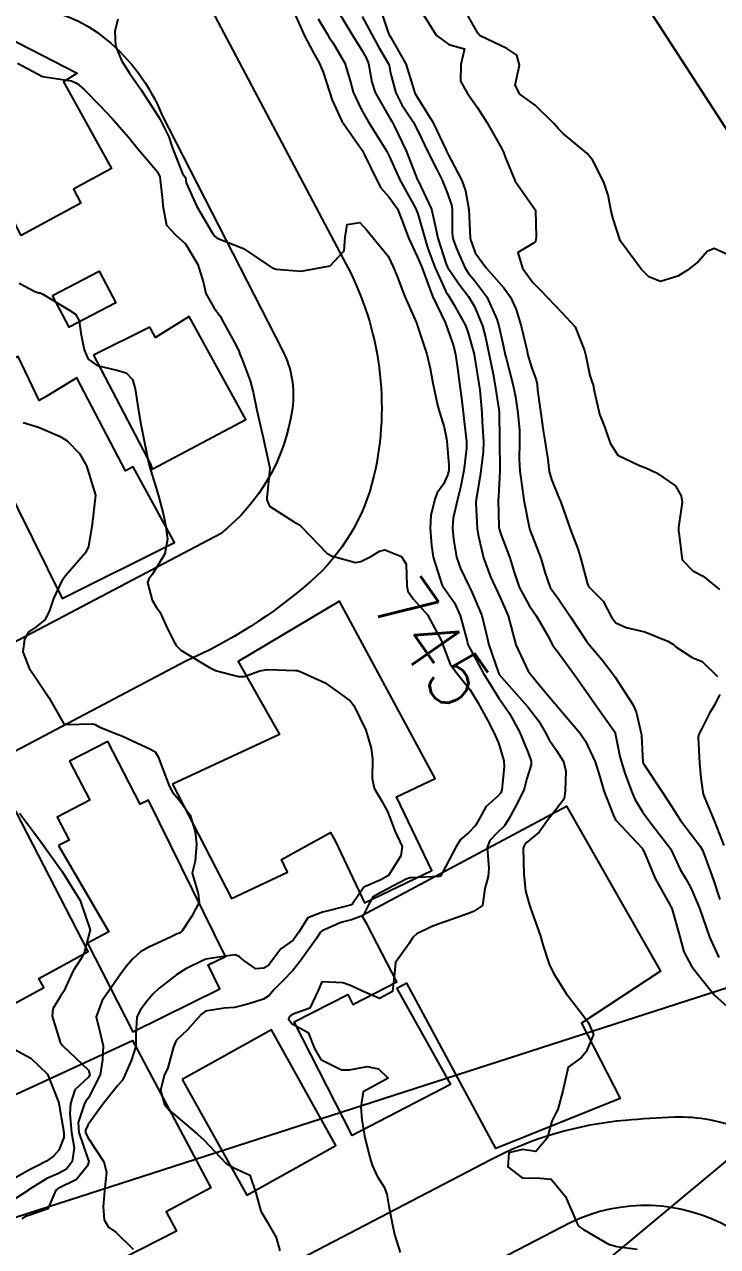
# Model space of a CAD drawing. Header units: metres. Extents: x 298520 to 308411, y 7433745 to 7450750.
# Drawn here: x 302715.3 to 302763.1, y 7441146.6 to 7441231 of the extents above; entities that cross this region are included whole.
import ezdxf
from ezdxf.enums import TextEntityAlignment as Align

# ---------------------------------------------------------------- set-up
doc = ezdxf.new("R2010")
doc.units = ezdxf.units.M
doc.header["$LTSCALE"] = 10
doc.linetypes.add('CONTINUO', pattern=[0])
for name, color, linetype in [('Cotas', 45, 'Continuous'), ('Curvas de Nivel 1m', 11, 'Continuous'), ('Curvas de Nivel 5m', 15, 'Continuous'), ('Edificações', 30, 'Continuous'), ('Eixo_Estaqueamento', 45, 'CONTINUO'), ('Linha Férrea', 251, 'TRACKS'), ('TEXTO', 45, 'Continuous'), ('Vias Primárias', 230, 'Continuous')]:
    doc.layers.add(name, color=color, linetype=linetype)
doc.styles.add('Style-STANDARD', font='STANDARD.shx')
doc.linetypes.add('TRACKS', pattern='A,0.15,[130,ltypeshp.shx,S=0.25,R=0,X=0,Y=0],0.15', length=0.3)

msp = doc.modelspace()

# ---------------------------------------------------------------- linework, layer by layer
at = {"layer": 'Curvas de Nivel 1m', "flags": 128}
for points, elevation in [([(302733.656, 7441232.34), (302734.539, 7441230.375), (302734.561, 7441230.33), (302734.582, 7441230.28), (302735.251, 7441229.001), (302735.64, 7441228.314), (302735.907, 7441227.66), (302736.34, 7441226.303), (302736.534, 7441225.738), (302737.205, 7441224.293), (302738.495, 7441222.446), (302738.565, 7441222.351), (302738.607, 7441222.278), (302738.745, 7441222.02), (302739.582, 7441220.263), (302739.895, 7441219.696), (302740.451, 7441219.076), (302741.029, 7441218.244), (302741.439, 7441217.234), (302741.809, 7441216.236), (302742.404, 7441214.946), (302742.715, 7441214.227), (302742.908, 7441213.705), (302743.462, 7441212.219), (302744.345, 7441210.351), (302744.408, 7441210.209), (302744.91, 7441208.783), (302745.047, 7441208.199), (302745.201, 7441207.086), (302745.327, 7441206.195), (302745.481, 7441204.996), (302745.569, 7441204.191), (302745.646, 7441203.569), (302745.797, 7441202.187), (302745.795, 7441201.733), (302745.611, 7441200.189), (302745.395, 7441199.012), (302745.186, 7441198.195), (302744.88, 7441196.889), (302744.844, 7441196.2), (302744.909, 7441195.461), (302745.108, 7441194.196), (302745.38, 7441193.427), (302745.983, 7441192.182), (302746.035, 7441192.085), (302746.13, 7441191.902), (302746.868, 7441190.172), (302747.12, 7441189.147), (302747.353, 7441188.167), (302748.007, 7441186.217), (302748.033, 7441186.16), (302748.062, 7441186.118), (302749.802, 7441184.142), (302750.03, 7441183.87), (302750.789, 7441182.897), (302751.231, 7441182.122), (302751.496, 7441181.606), (302752.001, 7441180.876), (302752.496, 7441180.105), (302752.648, 7441179.438), (302752.604, 7441178.104), (302752.538, 7441177.523), (302751.949, 7441176.755), (302751.444, 7441176.117), (302750.823, 7441175.233), (302749.918, 7441174.488), (302749.77, 7441174.287), (302749.718, 7441174.142), (302749.762, 7441172.274), (302749.775, 7441172.141), (302749.883, 7441171.193), (302750.093, 7441170.355), (302750.174, 7441170.135), (302750.339, 7441169.66), (302750.879, 7441168.124), (302751.099, 7441167.385), (302751.51, 7441166.115), (302751.814, 7441165.494), (302752.678, 7441164.101), (302753.779, 7441162.665), (302754.224, 7441162.085), (302754.569, 7441161.277), (302754.058, 7441160.087), (302753.928, 7441159.911), (302753.747, 7441159.682), (302752.82, 7441159.016), (302752.615, 7441158.101), (302752.441, 7441157.377), (302752.097, 7441156.106), (302751.968, 7441155.839), (302751.695, 7441155.281), (302751.361, 7441154.115), (302750.592, 7441153.203), (302749.671, 7441153.331), (302748.717, 7441153.1), (302748.664, 7441152.15), (302749.645, 7441151.375), (302750.876, 7441151.352), (302751.645, 7441151.286), (302752.644, 7441150.1), (302753.418, 7441148.28), (302753.51, 7441148.091), (302753.602, 7441147.994), (302753.876, 7441147.811), (302755.59, 7441146.795), (302756.172, 7441146.644), (302757.587, 7441146.461)], 743), ([(302736.773, 7441232.136), (302737.892, 7441230.287), (302738.572, 7441229.18), (302738.899, 7441228.608), (302739.03, 7441228.273), (302739.259, 7441226.978), (302739.488, 7441226.266), (302740.516, 7441224.488), (302740.662, 7441224.249), (302740.838, 7441223.918), (302741.634, 7441222.239), (302742.399, 7441220.295), (302742.429, 7441220.23), (302742.462, 7441220.165), (302743.386, 7441218.221), (302743.666, 7441216.982), (302743.832, 7441216.216), (302744.396, 7441214.422), (302744.493, 7441214.209), (302745.262, 7441213.077), (302745.942, 7441212.186), (302746.363, 7441211.497), (302746.902, 7441210.174), (302747.116, 7441209.391), (302747.372, 7441208.17), (302747.637, 7441206.839), (302747.754, 7441206.165), (302748.041, 7441204.398), (302748.062, 7441204.162), (302748.077, 7441202.339), (302748.082, 7441202.162), (302748.096, 7441200.299), (302748.097, 7441200.161), (302747.999, 7441198.369), (302747.994, 7441198.162), (302748.038, 7441196.307), (302748.06, 7441196.161), (302748.177, 7441195.796), (302748.8, 7441194.154), (302749.062, 7441193.232), (302749.446, 7441192.147), (302750.12, 7441190.871), (302750.423, 7441190.442), (302750.642, 7441190.132), (302751.382, 7441188.832), (302751.762, 7441188.115), (302751.893, 7441187.925), (302752.079, 7441187.689), (302753.262, 7441186.098), (302754.046, 7441184.983), (302754.659, 7441184.084), (302756.014, 7441182.179), (302756.053, 7441182.109), (302756.07, 7441182.069), (302756.391, 7441180.458), (302756.487, 7441180.063), (302756.738, 7441179.302), (302757.178, 7441178.052), (302757.417, 7441177.508), (302757.949, 7441176.642), (302758.382, 7441176.036), (302759.913, 7441174.046), (302759.931, 7441174.02), (302760.557, 7441172.668), (302760.93, 7441172.004), (302761.272, 7441171.385), (302761.873, 7441169.99), (302762.565, 7441167.983), (302763.221, 7441166.584)], 741), ([(302739.764, 7441232.263), (302740.362, 7441230.477), (302740.463, 7441230.252), (302740.505, 7441230.174), (302740.581, 7441230.055), (302741.611, 7441228.24), (302742.105, 7441226.677), (302742.241, 7441226.233), (302742.535, 7441225.731), (302743.488, 7441224.22), (302744.373, 7441222.332), (302744.429, 7441222.211), (302744.491, 7441222.089), (302745.485, 7441220.195), (302745.741, 7441219.476), (302745.961, 7441218.187), (302745.978, 7441217.727), (302746.061, 7441216.185), (302746.408, 7441215.202), (302747.152, 7441214.172), (302748.379, 7441212.784), (302748.835, 7441212.155), (302749.225, 7441211.286), (302749.574, 7441210.148), (302749.957, 7441208.514), (302750.042, 7441208.143), (302750.314, 7441207.248), (302750.614, 7441206.444), (302750.674, 7441206.134), (302750.709, 7441205.721), (302750.923, 7441204.13), (302751.091, 7441202.957), (302751.233, 7441202.125), (302751.417, 7441200.94), (302751.516, 7441200.121), (302751.67, 7441199.57), (302752.204, 7441198.262), (302752.267, 7441198.109), (302752.303, 7441198.008), (302752.979, 7441196.102), (302753.473, 7441194.787), (302753.698, 7441194.095), (302754.136, 7441192.432), (302754.223, 7441192.178), (302754.309, 7441192.087), (302755.222, 7441191.171), (302755.809, 7441190.065), (302756.107, 7441189.683), (302756.808, 7441189.348), (302758.098, 7441189.059), (302759.698, 7441188.415), (302760.085, 7441188.174), (302760.247, 7441188.018), (302761.37, 7441187.295), (302762.073, 7441187.005), (302763.129, 7441185.979)], 739), ([(302742.609, 7441231.985), (302743.714, 7441230.219), (302744.577, 7441229.579), (302745.665, 7441229.285), (302745.409, 7441228.197), (302745.395, 7441227.041), (302745.872, 7441226.19), (302746.529, 7441225.261), (302747.225, 7441224.173), (302748.221, 7441222.438), (302748.36, 7441222.161), (302748.487, 7441221.768), (302749.162, 7441220.153), (302750.445, 7441218.317), (302750.528, 7441218.223), (302750.553, 7441218.138), (302750.598, 7441216.311), (302750.596, 7441216.137), (302750.566, 7441215.992), (302750.419, 7441215.868), (302749.332, 7441215.228), (302749.657, 7441214.147), (302750.383, 7441213.162), (302750.895, 7441212.649), (302751.386, 7441212.125), (302752.358, 7441211.118), (302753.304, 7441210.1), (302753.945, 7441208.475), (302754.025, 7441208.093), (302754.309, 7441206.743), (302754.465, 7441206.248), (302754.534, 7441206.087), (302754.589, 7441205.795), (302754.97, 7441204.08), (302755.336, 7441203.146), (302755.706, 7441202.068), (302756.241, 7441201.235), (302757.735, 7441200.541), (302758.227, 7441200.342), (302758.913, 7441200.033), (302760.214, 7441199.132), (302760.623, 7441198.43), (302760.694, 7441198.013), (302760.43, 7441196.261), (302760.43, 7441196.016), (302760.471, 7441195.724), (302760.687, 7441194.012), (302761.417, 7441193.272), (302762.142, 7441192.897), (302763.257, 7441191.979)], 738), ([(302764.406, 7441214.813), (302762.893, 7441215.508), (302762.413, 7441215.303), (302761.802, 7441214.599), (302761.041, 7441214.01), (302760.389, 7441213.605), (302759.199, 7441213.217), (302758.388, 7441213.544), (302757.881, 7441214.045), (302756.422, 7441216.005), (302756.394, 7441216.06), (302755.924, 7441217.554), (302755.789, 7441218.07), (302755.575, 7441219.194), (302755.279, 7441220.078), (302754.486, 7441221.626), (302754.1, 7441222.094), (302752.506, 7441223.419), (302752.154, 7441223.76), (302751.844, 7441224.117), (302750.532, 7441225.4), (302749.472, 7441226.146), (302749.166, 7441226.768), (302749.458, 7441228.147), (302749.267, 7441228.846), (302748.574, 7441229.305), (302746.751, 7441230.178), (302746.586, 7441230.36), (302745.556, 7441232.196)], 738), ([(302721.741, 7441231.333), (302721.541, 7441230.48), (302721.575, 7441229.478), (302721.988, 7441228.476), (302722.554, 7441227.592), (302723.357, 7441226.462), (302724.516, 7441224.64), (302724.629, 7441224.448), (302725.263, 7441223.201), (302725.519, 7441222.435), (302726.203, 7441220.688), (302726.394, 7441220.421), (302726.416, 7441220.374), (302726.459, 7441220.034), (302727.198, 7441218.412), (302728.273, 7441216.553), (302728.384, 7441216.4), (302728.422, 7441216.358), (302728.593, 7441216.225), (302730.41, 7441215.51), (302732.118, 7441214.353), (302732.391, 7441214.167), (302732.659, 7441214.078), (302734.389, 7441213.937), (302736.393, 7441214.3), (302737.353, 7441215.346), (302737.433, 7441216.29), (302737.555, 7441217.166), (302738.433, 7441217.296), (302738.915, 7441216.76), (302739.333, 7441216.266), (302740.404, 7441214.977), (302740.751, 7441214.246), (302740.984, 7441213.647), (302741.512, 7441212.239), (302742.345, 7441210.365), (302742.397, 7441210.229), (302742.423, 7441210.148), (302743.073, 7441208.223), (302743.299, 7441207.234), (302743.471, 7441206.218), (302743.798, 7441204.697), (302743.94, 7441204.213), (302744.263, 7441203.17), (302744.422, 7441202.375), (302744.443, 7441202.207), (302744.592, 7441200.56), (302744.576, 7441200.205), (302744.513, 7441199.921), (302744.218, 7441199.236), (302743.787, 7441198.637), (302743.607, 7441198.216), (302743.331, 7441197.079), (302743.301, 7441196.219), (302743.381, 7441195.002), (302743.51, 7441194.216), (302744.133, 7441192.247), (302744.146, 7441192.223), (302744.976, 7441191.052), (302745.375, 7441190.191), (302745.852, 7441188.418), (302745.898, 7441188.183), (302745.952, 7441188.052), (302746.079, 7441187.828), (302746.97, 7441186.171), (302748.038, 7441184.483), (302748.266, 7441184.158), (302748.768, 7441183.41), (302749.462, 7441182.146), (302750, 7441180.818), (302750.193, 7441180.335), (302750.263, 7441180.136), (302750.256, 7441179.869), (302749.975, 7441178.942), (302749.814, 7441178.293), (302749.763, 7441178.142), (302749.151, 7441176.948), (302748.723, 7441176.152), (302748.422, 7441175.669), (302747.928, 7441175.187), (302747.418, 7441174.668), (302747.224, 7441174.167), (302747.336, 7441172.728), (302747.289, 7441172.166), (302747.057, 7441171.345), (302746.905, 7441170.175), (302746.29, 7441169.761), (302745.864, 7441169.601), (302744.834, 7441169.225), (302743.853, 7441168.883), (302743.354, 7441168.712), (302742.374, 7441168.225), (302742.105, 7441167.963), (302741.836, 7441167.543), (302740.912, 7441166.244), (302740.808, 7441165.245), (302740.692, 7441164.247), (302739.788, 7441163.76), (302738.628, 7441164.272), (302737.799, 7441164.656), (302737.258, 7441164.829), (302735.809, 7441164.909), (302735.564, 7441164.304), (302734.998, 7441163.098), (302733.778, 7441162.643), (302733.596, 7441162.511), (302733.527, 7441162.332), (302733.77, 7441162.006), (302734.868, 7441161.417), (302735.303, 7441160.307), (302735.742, 7441159.547), (302737.176, 7441158.841), (302737.731, 7441158.835), (302738.935, 7441159.068), (302739.733, 7441158.909), (302740.392, 7441158.25), (302739.719, 7441157.892), (302738.664, 7441157.32), (302738.512, 7441156.272), (302738.574, 7441155.391), (302738.773, 7441154.269), (302739.131, 7441152.795), (302739.302, 7441152.264), (302739.645, 7441151.508), (302740.129, 7441150.744), (302740.314, 7441150.25), (302740.452, 7441149.416), (302740.662, 7441148.244), (302740.836, 7441147.482), (302741.214, 7441146.236)], 744), ([(302735.563, 7441231.351), (302736.176, 7441230.306), (302736.332, 7441230.055), (302736.577, 7441229.717), (302737.409, 7441228.292), (302737.775, 7441227.063), (302737.991, 7441226.286), (302738.525, 7441225.112), (302739.008, 7441224.273), (302739.593, 7441223.353), (302740.282, 7441222.253), (302740.487, 7441221.837), (302741.2, 7441220.243), (302742.143, 7441218.536), (302742.311, 7441218.231), (302742.44, 7441217.896), (302742.915, 7441216.225), (302743.141, 7441215.494), (302743.621, 7441214.218), (302744.376, 7441212.544), (302744.503, 7441212.337), (302744.59, 7441212.207), (302744.934, 7441211.632), (302745.721, 7441210.189), (302745.897, 7441209.745), (302746.323, 7441208.22), (302746.332, 7441208.18), (302746.654, 7441206.176), (302746.712, 7441205.761), (302746.852, 7441204.174), (302746.89, 7441203.55), (302746.967, 7441202.173), (302746.951, 7441201.468), (302746.789, 7441200.174), (302746.714, 7441199.686), (302746.459, 7441198.177), (302746.441, 7441197.937), (302746.547, 7441196.176), (302746.609, 7441195.743), (302746.985, 7441194.172), (302747.466, 7441192.84), (302747.775, 7441192.164), (302748.125, 7441191.417), (302748.668, 7441190.154), (302748.885, 7441189.368), (302749.208, 7441188.149), (302750.065, 7441186.351), (302750.15, 7441186.225), (302750.222, 7441186.138), (302751.054, 7441185.119), (302751.903, 7441184.112), (302751.96, 7441184.039), (302752.031, 7441183.938), (302753.62, 7441182.094), (302754.007, 7441181.513), (302754.681, 7441180.083), (302755.003, 7441179.054), (302755.27, 7441178.077), (302755.946, 7441176.378), (302756.044, 7441176.169), (302756.11, 7441176.067), (302757.914, 7441174.129), (302757.979, 7441174.039), (302758.038, 7441173.913), (302758.815, 7441172.031), (302759.874, 7441170.155), (302759.926, 7441170.072), (302759.95, 7441170.019), (302759.992, 7441169.898), (302760.526, 7441168.01), (302760.81, 7441166.982), (302761.325, 7441165.997), (302761.813, 7441165.36), (302762.917, 7441163.979), (302763.785, 7441163.208)], 742), ([(302714.928, 7441213.112), (302716.002, 7441212.546), (302716.281, 7441212.451), (302716.372, 7441212.435), (302716.555, 7441212.355), (302718.36, 7441211.269), (302718.826, 7441210.981), (302719.073, 7441210.509), (302719.188, 7441209.659), (302719.414, 7441208.504), (302719.698, 7441207.88), (302720.312, 7441207.428), (302721.681, 7441207.105), (302722.307, 7441206.924), (302722.742, 7441206.466), (302722.928, 7441205.829), (302723.147, 7441204.461), (302723.327, 7441203.395), (302723.514, 7441202.457), (302723.844, 7441200.847), (302723.929, 7441200.453), (302724.219, 7441199.49), (302724.554, 7441198.445), (302724.886, 7441197.136), (302725.032, 7441196.437), (302725.165, 7441195.438), (302724.992, 7441194.437), (302724.139, 7441193.03), (302723.88, 7441192.708), (302723.798, 7441192.453), (302724.121, 7441191.233), (302724.414, 7441190.744), (302724.631, 7441190.442), (302725.073, 7441189.461), (302725.573, 7441188.428), (302725.762, 7441188.107), (302726.077, 7441187.794), (302727.607, 7441186.865), (302728.065, 7441186.589), (302728.488, 7441186.396), (302730.057, 7441185.971), (302730.449, 7441185.982), (302731.534, 7441186.358), (302732.064, 7441186.463), (302734.003, 7441186.392), (302734.064, 7441186.391), (302734.117, 7441186.383), (302734.313, 7441186.326), (302736.051, 7441185.53), (302737.767, 7441184.283), (302738.03, 7441183.964), (302738.856, 7441182.272), (302739.232, 7441181.036), (302739.312, 7441180.267), (302739.286, 7441178.955), (302739.419, 7441178.265), (302739.954, 7441177.379), (302740.357, 7441176.664), (302740.505, 7441176.252), (302740.853, 7441175.322), (302741.365, 7441174.238), (302741.273, 7441173.606), (302740.419, 7441172.252), (302739.89, 7441171.953), (302738.717, 7441171.44), (302737.945, 7441170.279), (302737.918, 7441170.234), (302737.872, 7441170.214), (302736.342, 7441169.819), (302735.864, 7441169.716), (302734.854, 7441169.319), (302734.237, 7441168.324), (302733.837, 7441167.788), (302732.988, 7441167.182), (302732.366, 7441166.345), (302732.127, 7441166.04), (302731.818, 7441165.838), (302731.267, 7441165.808), (302730.429, 7441166.371), (302730.115, 7441166.665), (302729.827, 7441166.772), (302729.485, 7441166.725), (302727.824, 7441166.468), (302727.769, 7441166.455), (302727.657, 7441166.402), (302726.43, 7441165.8), (302725.813, 7441165.404), (302724.574, 7441164.438), (302724.17, 7441164.072), (302723.791, 7441163.626), (302723.287, 7441162.948), (302723.047, 7441162.457), (302722.98, 7441161.238), (302722.972, 7441160.458), (302722.684, 7441159.516), (302722.227, 7441158.465), (302722.055, 7441158.131), (302721.716, 7441157.732), (302720.738, 7441156.484), (302719.689, 7441155.068), (302719.508, 7441154.679), (302719.517, 7441154.502), (302719.678, 7441154.154), (302720.781, 7441152.483), (302720.949, 7441151.784), (302720.816, 7441150.482), (302720.73, 7441149.37), (302720.807, 7441148.482), (302721.104, 7441147.984), (302721.595, 7441147.634), (302722.797, 7441146.458)], 746), ([(302715.213, 7441203.507), (302716.259, 7441203.181), (302717.751, 7441202.525), (302718.25, 7441202.241), (302719.105, 7441201.371), (302719.585, 7441200.5), (302720.203, 7441198.49), (302719.978, 7441196.493), (302719.714, 7441194.942), (302719.5, 7441194.5), (302718.137, 7441192.91), (302717.963, 7441192.693), (302717.863, 7441192.523), (302717.303, 7441191.347), (302717.014, 7441190.531), (302716.737, 7441189.9), (302716.096, 7441189.398), (302715.594, 7441189.044), (302715.297, 7441188.552), (302715.187, 7441187.666), (302715.612, 7441186.547), (302716.054, 7441185.914), (302716.968, 7441184.531), (302718.015, 7441182.718), (302718.152, 7441182.656), (302720.015, 7441182.706), (302720.176, 7441182.659), (302720.463, 7441182.493), (302721.576, 7441182.044), (302722.007, 7441181.89), (302723.061, 7441181.401), (302723.998, 7441180.964), (302724.317, 7441180.766), (302724.527, 7441180.442), (302724.837, 7441179.58), (302725.291, 7441178.43), (302725.518, 7441177.986), (302725.954, 7441177.483), (302726.738, 7441176.412), (302727.077, 7441175.257), (302727.166, 7441174.407), (302727.086, 7441173.223), (302726.86, 7441172.41), (302727.292, 7441170.993), (302727.352, 7441170.405), (302726.838, 7441169.43), (302726.185, 7441168.417), (302725.985, 7441168.275), (302725.841, 7441168.207), (302725.423, 7441168.011), (302723.831, 7441167.282), (302723.311, 7441166.973), (302722.745, 7441166.461), (302722.319, 7441165.964), (302721.811, 7441165.283), (302721.249, 7441164.478), (302720.656, 7441163.621), (302720.245, 7441162.493), (302720.544, 7441161.272), (302720.733, 7441160.485), (302720.692, 7441159.533), (302720.523, 7441158.488), (302719.707, 7441156.898), (302719.536, 7441156.67), (302719.451, 7441156.503), (302719.004, 7441155.193), (302719.053, 7441154.506), (302719.657, 7441152.762), (302719.733, 7441152.499), (302719.65, 7441152.203), (302718.883, 7441151.266), (302717.634, 7441150.64), (302717.549, 7441150.606), (302717.472, 7441150.522), (302716.906, 7441149.234), (302715.606, 7441148.778), (302715.42, 7441148.728), (302715.109, 7441148.547)], 747), ([(302763.28, 7441184.742), (302762.897, 7441183.981), (302762.569, 7441183.443), (302762.016, 7441182.348), (302761.845, 7441181.993), (302761.789, 7441181.772), (302761.869, 7441179.992), (302761.978, 7441178.99), (302762.1, 7441177.989), (302762.161, 7441177.787), (302762.907, 7441175.98), (302763.568, 7441174.323)], 739), ([(302714.965, 7441176.555), (302715.38, 7441175.991), (302715.93, 7441175.25), (302716.46, 7441174.535), (302717.893, 7441172.52), (302719.14, 7441170.507), (302719.843, 7441168.5), (302719.428, 7441166.903), (302719.216, 7441166.506), (302718.652, 7441165.674), (302718.133, 7441164.517), (302718.028, 7441164.289), (302717.794, 7441163.927), (302717.253, 7441163.053), (302717.207, 7441162.526), (302717.755, 7441160.745), (302717.919, 7441160.518), (302719.728, 7441158.819), (302719.818, 7441158.499), (302719.721, 7441158.317), (302718.778, 7441157.444), (302718.484, 7441156.512), (302718.418, 7441155.791), (302718.553, 7441154.511), (302718.731, 7441153.445), (302718.599, 7441152.511), (302718.193, 7441151.969), (302717.644, 7441151.673), (302716.837, 7441151.332), (302715.633, 7441150.585), (302715.573, 7441150.541), (302714.407, 7441149.772)], 748), ([(302714.025, 7441160.566), (302715.74, 7441159.65), (302716.88, 7441158.528), (302717.667, 7441156.557), (302717.68, 7441156.52), (302717.702, 7441156.405), (302718.004, 7441154.517), (302718.021, 7441154.173), (302717.664, 7441153.28), (302717.294, 7441152.888), (302716.81, 7441152.528), (302716.048, 7441152.137), (302715.647, 7441151.932), (302714.214, 7441151.136)], 749)]:
    msp.add_lwpolyline(points, dxfattribs=dict(at, elevation=elevation))
at = {"layer": 'Curvas de Nivel 5m', "flags": 128}
for points, elevation in [([(302738.601, 7441231.51), (302739.257, 7441230.27), (302739.723, 7441229.411), (302740.43, 7441228.252), (302740.467, 7441228.156), (302740.556, 7441227.606), (302740.918, 7441226.246), (302741.345, 7441225.427), (302742.111, 7441224.234), (302742.505, 7441223.477), (302743.103, 7441222.224), (302743.775, 7441220.915), (302744.118, 7441220.213), (302744.455, 7441219.42), (302744.762, 7441218.521), (302744.813, 7441218.204), (302744.81, 7441216.588), (302744.863, 7441216.203), (302745.102, 7441215.51), (302745.696, 7441214.19), (302745.964, 7441213.761), (302746.384, 7441213.267), (302747.205, 7441212.172), (302747.897, 7441210.618), (302748.03, 7441210.163), (302748.33, 7441208.826), (302748.48, 7441208.158), (302748.541, 7441207.938), (302748.998, 7441206.153), (302749.174, 7441205.267), (302749.34, 7441204.149), (302749.447, 7441202.962), (302749.457, 7441202.148), (302749.434, 7441200.949), (302749.484, 7441200.147), (302749.677, 7441198.679), (302749.762, 7441198.144), (302750.158, 7441196.165), (302750.165, 7441196.14), (302750.182, 7441196.094), (302750.927, 7441194.128), (302751.197, 7441193.178), (302751.586, 7441192.118), (302751.805, 7441191.79), (302752.125, 7441191.361), (302752.975, 7441190.101), (302754.088, 7441188.409), (302754.331, 7441188.086), (302755.145, 7441187.146), (302755.976, 7441186.061), (302756.061, 7441185.935), (302757.285, 7441184.051), (302757.516, 7441183.536), (302757.857, 7441182.042), (302757.871, 7441181.902), (302757.976, 7441180.04), (302757.992, 7441179.985), (302759.306, 7441178.027), (302759.953, 7441177.033), (302760.335, 7441176.403), (302760.597, 7441176.01), (302761.917, 7441174.256), (302762.078, 7441173.988), (302762.205, 7441173.692), (302762.82, 7441171.981), (302763.273, 7441170.582)], 740), ([(302714.823, 7441228.295), (302716.551, 7441227.38), (302717.917, 7441227.159), (302718.548, 7441227.073), (302718.925, 7441226.892), (302719.384, 7441226.507), (302720.526, 7441225.353), (302721.339, 7441224.482), (302722.5, 7441223.164), (302723.063, 7441222.464), (302724.468, 7441220.785), (302724.647, 7441220.447), (302724.83, 7441218.827), (302724.843, 7441218.444), (302725.108, 7441217.118), (302725.738, 7441216.43), (302726.414, 7441215.836), (302727.257, 7441214.411), (302727.652, 7441213.135), (302727.818, 7441212.406), (302728.363, 7441211.44), (302728.795, 7441210.831), (302729.035, 7441210.39), (302729.903, 7441208.803), (302730.104, 7441208.373), (302730.16, 7441208.211), (302730.318, 7441207.838), (302730.869, 7441206.364), (302731.072, 7441205.581), (302731.329, 7441204.359), (302731.664, 7441202.951), (302731.804, 7441202.354), (302732.233, 7441200.35), (302732.05, 7441198.507), (302732.03, 7441198.352), (302732.021, 7441198.173), (302732.197, 7441197.716), (302733.859, 7441196.66), (302734.185, 7441196.494), (302734.288, 7441196.432), (302734.393, 7441196.327), (302736.156, 7441194.492), (302736.478, 7441194.297), (302738.148, 7441193.834), (302738.518, 7441193.908), (302739.239, 7441194.269), (302739.8, 7441194.622), (302740.16, 7441194.707), (302741.319, 7441194.243), (302741.638, 7441193.728), (302741.689, 7441192.237), (302741.755, 7441191.861), (302742.124, 7441191.322), (302743.1, 7441190.22), (302744.086, 7441188.441), (302744.152, 7441188.209), (302744.682, 7441186.814), (302745.124, 7441186.194), (302746.046, 7441185.05), (302746.587, 7441184.174), (302747.284, 7441182.903), (302747.654, 7441182.164), (302748.005, 7441181.392), (302748.384, 7441180.156), (302748.404, 7441179.738), (302748.239, 7441178.157), (302748.166, 7441177.952), (302747.958, 7441177.716), (302747.138, 7441176.981), (302746.699, 7441176.172), (302746.418, 7441175.693), (302745.928, 7441175.183), (302745.388, 7441174.721), (302745.057, 7441174.193), (302744.15, 7441172.461), (302744, 7441172.208), (302743.893, 7441172.173), (302742.036, 7441172.084), (302741.892, 7441172.088), (302741.64, 7441171.984), (302739.881, 7441171.08), (302739.366, 7441170.777), (302739.066, 7441170.268), (302738.659, 7441169.474), (302737.856, 7441169.176), (302737.136, 7441169.005), (302735.845, 7441168.436), (302735.761, 7441168.384), (302735.695, 7441168.302), (302735.439, 7441167.906), (302734.32, 7441166.323), (302733.816, 7441165.679), (302733.153, 7441164.993), (302732.513, 7441164.343), (302732.174, 7441163.969), (302731.793, 7441163.719), (302730.77, 7441163.384), (302729.784, 7441163.132), (302729.077, 7441163.093), (302727.78, 7441162.878), (302727.504, 7441162.676), (302727.253, 7441162.405), (302726.568, 7441161.609), (302725.757, 7441160.847), (302725.588, 7441160.422), (302725.184, 7441158.975), (302724.937, 7441158.432), (302724.695, 7441157.418), (302724.965, 7441156.431), (302725.295, 7441156.022), (302725.696, 7441155.7), (302727.245, 7441154.404), (302727.677, 7441153.996), (302729.2, 7441152.385), (302729.65, 7441152.123), (302730.848, 7441151.565), (302731.266, 7441150.356), (302731.614, 7441149.09), (302732.038, 7441148.346), (302732.669, 7441147.262), (302732.926, 7441146.337)], 745)]:
    msp.add_lwpolyline(points, dxfattribs=dict(at, elevation=elevation))
at = {"layer": 'Edificações'}
for points in [[(302708.408, 7441228.06), (302713.232, 7441230.516), (302718.923, 7441227.6), (302718, 7441227.01), (302721.304, 7441221.018), (302718.68, 7441219.591), (302719.195, 7441218.644), (302715.075, 7441216.404), (302711.418, 7441223.563), (302710.915, 7441223.305)], [(302717.239, 7441212.263), (302720.464, 7441213.941), (302721.598, 7441211.763), (302718.372, 7441210.084)], [(302720.059, 7441208.137), (302723.998, 7441200.626), (302724.117, 7441200.28), (302730.565, 7441203.706), (302726.654, 7441210.813), (302724.338, 7441209.363), (302723.947, 7441210.068)], [(302711.727, 7441203.767), (302717.91, 7441191.349), (302725.659, 7441195.225), (302722.791, 7441200.439), (302722.272, 7441200.153), (302718.912, 7441206.587), (302716.677, 7441205.233), (302716.313, 7441205.012), (302714.872, 7441208.049), (302714.051, 7441207.659), (302713.385, 7441209.062), (302710.62, 7441207.75), (302712.318, 7441204.17)], [(302725.503, 7441178.544), (302729.586, 7441170.662), (302733.451, 7441172.479), (302733.04, 7441173.353), (302736.409, 7441175.214), (302736.751, 7441174.595), (302738.773, 7441170.362), (302743.416, 7441172.584), (302740.961, 7441177.661), (302743.634, 7441178.94), (302737.031, 7441191.172), (302730.036, 7441187.009), (302732.891, 7441181.961)], [(302717.644, 7441174.316), (302721.112, 7441168.347), (302719.65, 7441167.565), (302722.777, 7441161.464), (302728.779, 7441164.415), (302727.963, 7441166.073), (302729.161, 7441166.662), (302723.862, 7441177.441), (302723.285, 7441177.157), (302721.045, 7441181.493), (302718.412, 7441180.132), (302719.805, 7441177.436), (302717.562, 7441176.277), (302718.391, 7441174.674)], [(302706.713, 7441174.305), (302713.117, 7441162.597), (302716.631, 7441164.519), (302716.291, 7441165.141), (302719.697, 7441167.004), (302713.975, 7441178.111)], [(302738.585, 7441169.477), (302752.705, 7441177.038), (302759.18, 7441165.651), (302753.729, 7441162.057), (302756.412, 7441156.849), (302747.833, 7441153.404), (302744.268, 7441160.035), (302741.693, 7441164.825), (302740.991, 7441164.447), (302744.7, 7441157.819), (302737.91, 7441154.302), (302733.912, 7441162.146), (302737.616, 7441164.034), (302737.965, 7441163.351), (302741, 7441164.898), (302738.945, 7441168.859)], [(302726.182, 7441158.17), (302730.632, 7441150.187), (302736.79, 7441153.619), (302732.341, 7441161.603)], [(302708.159, 7441154.148), (302722.757, 7441160.848), (302728.161, 7441150.682), (302725.078, 7441149.043), (302725.786, 7441147.713), (302714.678, 7441142.036), (302710.243, 7441150.12)]]:
    msp.add_lwpolyline(points, close=True, dxfattribs=at)
at = {"layer": 'Eixo_Estaqueamento'}
msp.add_lwpolyline([(302682.561, 7441317.234), (302690.064, 7441310.886), (302702.588, 7441299.413), (302714.77, 7441287.265), (302726.645, 7441274.447, -0.026045), (302734.95, 7441264.491, 0.010578), (302742.29, 7441255.115, -0.01417), (302746.425, 7441249.467), (302751.033, 7441242.929), (302758.012, 7441232.567), (302764.16, 7441223.098), (302769.048, 7441215.01), (302775.042, 7441204.531, -0.018839), (302778.706, 7441197.526, 0.024435), (302780.991, 7441193.272), (302782.699, 7441189.728), (302786.803, 7441181.368), (302792.202, 7441169.326), (302799.05, 7441153.537), (302804.678, 7441140.046), (302810.672, 7441125.205), (302816.249, 7441111.473), (302821.857, 7441097.357), (302825.24, 7441088.834)], format="xyb", dxfattribs=at)
at = {"layer": 'Linha Férrea', "flags": 128}
msp.add_lwpolyline([(307827.162, 7434249.95), (307821.558, 7434258.806), (307819.524, 7434262.43), (307816.304, 7434268.219), (307813.681, 7434272.301), (307811.637, 7434275.461), (307798.221, 7434296.136), (307773.738, 7434334.032), (307761.734, 7434352.011), (307752.472, 7434367.888), (307735.134, 7434393.38), (307710.738, 7434431.015), (307694.807, 7434455.28), (307677.699, 7434482.208), (307665.381, 7434501.663), (307643.884, 7434534.842), (307627.559, 7434562.543), (307613.51, 7434586.874), (307596.955, 7434617.47), (307576.402, 7434659.978), (307564.169, 7434687.319), (307541.059, 7434734.946), (307530.172, 7434758.545), (307516.917, 7434785.92), (307501.763, 7434817.247), (307481.679, 7434859.302), (307459.201, 7434904.199), (307442.79, 7434936.268), (307425.275, 7434968.915), (307411.694, 7434992.242), (307402.565, 7435007.679), (307388.848, 7435028.501), (307366.947, 7435058.298), (307352.497, 7435076.75), (307335.708, 7435095.815), (307323.737, 7435108.404), (307304.876, 7435127.211), (307280.641, 7435149.596), (307260.895, 7435166.247), (307239.502, 7435183.006), (307222.59, 7435195.397), (307206.912, 7435206.431), (307191.542, 7435216.923), (307180.978, 7435223.581), (307147.083, 7435245.035), (307110.179, 7435267.866), (307071.327, 7435292.081), (307013.035, 7435328.917), (306934.22, 7435378.293), (306890.853, 7435406.012), (306860.761, 7435425.266), (306830.445, 7435444.172), (306783.165, 7435474.002), (306743.292, 7435499.125), (306730.646, 7435506.804), (306700.006, 7435524.558), (306649.968, 7435556.158), (306620.536, 7435574.685), (306585.884, 7435596.365), (306549.21, 7435619.443), (306511.464, 7435642.992), (306481.3, 7435662.066), (306449.914, 7435681.79), (306417.31, 7435702.158), (306386.499, 7435720.658), (306359.57, 7435735.78), (306332.265, 7435749.95), (306295.736, 7435767.254), (306254.914, 7435784.832), (306234.551, 7435793.029), (306198.8, 7435806.042), (306177.427, 7435813.736), (306139.201, 7435826.142), (306101.034, 7435838.043), (306051.969, 7435853.031), (306008.186, 7435866.647), (306003.579, 7435868.042), (305974.115, 7435878.736), (305939.654, 7435889.448), (305902.227, 7435900.737), (305881.18, 7435906.223), (305868.578, 7435910.192), (305845.541, 7435919.118), (305815.171, 7435933.297), (305786.711, 7435949.033), (305760.876, 7435966.424), (305735.18, 7435986.894), (305723.755, 7435997.052), (305696.097, 7436025.188), (305678.2, 7436047.897), (305661.02, 7436071.863), (305645.017, 7436096.315), (305622.371, 7436129.703), (305596.142, 7436168.749), (305576.091, 7436198.746), (305559.429, 7436223.15), (305539.44, 7436252.716), (305521.42, 7436279.841), (305512.691, 7436292.824), (305499.486, 7436312.983), (305480.027, 7436341.606), (305460.301, 7436370.83), (305441.558, 7436398.43), (305421.25, 7436428.242), (305402.577, 7436456.088), (305384.092, 7436483.75), (305369.125, 7436505.554), (305351.225, 7436532.173), (305338.344, 7436551.44), (305322.726, 7436574.869), (305306.914, 7436598.296), (305293.244, 7436619.058), (305277.818, 7436644.307), (305263.888, 7436668.981), (305254.713, 7436687.725), (305243.781, 7436710.837), (305233.952, 7436734.393), (305225.106, 7436755.865), (305215.533, 7436780.472), (305201.607, 7436815.682), (305193.173, 7436837.83), (305177.384, 7436877.752), (305166.792, 7436904.686), (305153.942, 7436937.689), (305141.501, 7436969.136), (305130.697, 7436996.497), (305122.016, 7437018.504), (305113.061, 7437043.102), (305101.513, 7437072.011), (305093.245, 7437092.935), (305082.037, 7437121.364), (305073.353, 7437143.916), (305060.568, 7437176.453), (305050.18, 7437206.397), (305043.414, 7437227.867), (305037.467, 7437248.165), (305034.526, 7437261.706), (305031.724, 7437274.104), (305028.718, 7437297.869), (305025.03, 7437326.573), (305023.117, 7437358.555), (305023.119, 7437387.114), (305024.829, 7437414.867), (305027.312, 7437439.505), (305027.407, 7437441.256), (305030.711, 7437462.666), (305036.039, 7437488.902), (305042.465, 7437516.919), (305048.776, 7437544.538), (305055.475, 7437572.1), (305062.866, 7437603.389), (305069.498, 7437630.688), (305077.032, 7437662.821), (305085.46, 7437698.138), (305091.819, 7437727.643), (305097.21, 7437749.95), (305103.918, 7437777.268), (305111.101, 7437807.1), (305121.202, 7437849.915), (305125.406, 7437866.973), (305130.992, 7437888.732), (305137.356, 7437914.575), (305143.477, 7437941.139), (305150.277, 7437969.227), (305155.626, 7437993.858), (305160.498, 7438017.389), (305165.529, 7438047.968), (305167.399, 7438065.921), (305168.452, 7438080.499), (305168.697, 7438098.822), (305168.499, 7438111.609), (305167.442, 7438129.409), (305165.734, 7438144.803), (305163.051, 7438159.253), (305157.36, 7438183.653), (305149.712, 7438209.61), (305142.146, 7438230.516), (305132.877, 7438252.552), (305120.435, 7438277.838), (305109.119, 7438297.22), (305107.007, 7438300.233), (305099.258, 7438311.382), (305091.426, 7438322.415), (305083.384, 7438332.797), (305079.569, 7438337.519), (305074.8, 7438344.056), (305056.823, 7438367.077), (305041.935, 7438386.352), (305023.225, 7438411.978), (305005.975, 7438436.561), (304993.284, 7438456.495), (304983.121, 7438473.171), (304969.538, 7438498.699), (304959.938, 7438517.087), (304947.328, 7438543.432), (304933.09, 7438572.791), (304924.306, 7438590.948), (304918.204, 7438604.464), (304911.783, 7438619.158), (304905.926, 7438632.437), (304900.315, 7438648.46), (304895.834, 7438661.886), (304892.174, 7438674.496), (304887.946, 7438691.238), (304884.694, 7438706.937), (304881.848, 7438723.698), (304879.326, 7438740.134), (304878.187, 7438758.916), (304877.537, 7438778.358), (304877.211, 7438799.094), (304877.455, 7438830.881), (304877.861, 7438863.017), (304878.268, 7438892.702), (304878.595, 7438920.109), (304878.677, 7438952.239), (304877.945, 7438980.303), (304876.318, 7439009.018), (304874.936, 7439022.788), (304873.229, 7439037.841), (304870.14, 7439056.141), (304864.855, 7439082.077), (304859.079, 7439105.013), (304850.377, 7439133.889), (304843.057, 7439154.06), (304836.382, 7439171.237), (304828.249, 7439190.114), (304817.674, 7439211.83), (304806.69, 7439232.736), (304796.364, 7439250.871), (304785.222, 7439269.009), (304772.779, 7439289.097), (304755.7, 7439316.738), (304736.912, 7439345.938), (304718.848, 7439374.335), (304700.222, 7439403.624), (304676.465, 7439440.714), (304659.061, 7439468.061), (304641.493, 7439495.549), (304629.289, 7439514.996), (304612.29, 7439541.915), (304598.786, 7439563.312), (304583.088, 7439588.524), (304568.608, 7439611.383), (304554.371, 7439633.59), (304540.465, 7439656.114), (304527.858, 7439675.88), (304515.488, 7439695.965), (304501.015, 7439718.74), (304492.557, 7439732.179), (304481.09, 7439749.95), (304464.698, 7439773.555), (304458.701, 7439781.55), (304447.468, 7439795.482), (304430.85, 7439814.016), (304417.942, 7439826.867), (304407.625, 7439836.385), (304393.358, 7439848.486), (304380.404, 7439858.342), (304362.661, 7439870.737), (304347.086, 7439880.296), (304333.248, 7439887.82), (304320.73, 7439894.061), (304304.927, 7439900.989), (304286.443, 7439908.157), (304266.642, 7439915.416), (304246.691, 7439922.501), (304225.186, 7439929.977), (304198.999, 7439939.195), (304168.468, 7439950.001), (304152.888, 7439955.629), (304135.919, 7439962.486), (304121.351, 7439968.798), (304105.783, 7439976.385), (304088.736, 7439985.334), (304071.183, 7439995.831), (304051.503, 7440008.737), (304042.509, 7440015.334), (304023.022, 7440030.473), (304002.682, 7440048.64), (303992.184, 7440058.522), (303980.444, 7440070.491), (303965.024, 7440086.226), (303949.368, 7440102.496), (303932.051, 7440120.671), (303917.21, 7440136.166), (303903.071, 7440150.772), (303879.085, 7440174.998), (303863.629, 7440189.711), (303849.061, 7440203.116), (303838.551, 7440211.886), (303825.964, 7440222.577), (303811.471, 7440233.814), (303798.026, 7440243.583), (303789.167, 7440249.782, 0.048699), (303782.733, 7440254.326, -0.013971), (303778.977, 7440256.716, 0.011385), (303767.539, 7440264.078, 0.000455), (303759.243, 7440269.144, 0.004014), (303749.319, 7440275.082, 0.008965), (303739.521, 7440280.605), (303729.166, 7440286.199), (303717.711, 7440292.151), (303693.717, 7440304.367), (303679.104, 7440311.896), (303660.942, 7440321.331), (303642.972, 7440330.918), (303636.468, 7440334.548), (303624.836, 7440341.295), (303611.994, 7440348.943), (303603.079, 7440354.598), (303596.281, 7440359.102), (303587.51, 7440365.427), (303578.605, 7440372.221), (303569.48, 7440379.633), (303558.633, 7440389.129), (303549.894, 7440397.253), (303541.539, 7440405.465), (303534.882, 7440412.293), (303523.465, 7440424.473), (303512.292, 7440437.463), (303502.617, 7440449.258), (303497.008, 7440456.501), (303488.044, 7440468.694), (303481.424, 7440477.682), (303475.375, 7440486.349), (303465.786, 7440500.535), (303456.113, 7440515.599), (303445.613, 7440532.252), (303432.87, 7440552.628), (303423.186, 7440568.064, -0.000757), (303417.987, 7440576.145, 0.007668), (303411.654, 7440585.694), (303403.602, 7440597.441), (303394.768, 7440609.244), (303388.857, 7440616.919), (303381.264, 7440625.91), (303374.43, 7440633.824), (303364.889, 7440644.089), (303358.774, 7440650.239), (303349.646, 7440658.739), (303339.722, 7440667.523), (303332.656, 7440673.464), (303326.724, 7440678.049, -0.018136), (303320.919, 7440682.537, 0.027105), (303312.535, 7440688.782, -0.001525), (303306.785, 7440692.624), (303296.835, 7440699.316), (303291.583, 7440702.647), (303280.845, 7440709.238, 0.008003), (303271.247, 7440714.648, 0.013057), (303255.936, 7440722.447, -0.001991), (303248.373, 7440726.091, 0.012147), (303243.6, 7440728.272, -0.002135), (303237.368, 7440730.971), (303223.7, 7440736.96), (303210.103, 7440742.741), (303193.904, 7440749.566), (303189.82, 7440751.298), (303177.394, 7440756.464), (303158.988, 7440764.273), (303141.646, 7440771.615), (303117.098, 7440781.981), (303101.554, 7440788.524), (303093.446, 7440792.234), (303076.052, 7440800.18), (303054.932, 7440810.372), (303040.156, 7440817.979), (303025.349, 7440825.886), (303013.344, 7440832.756), (303004.06, 7440838.538), (302994.271, 7440845.093), (302982.623, 7440853.413), (302969.58, 7440863.652), (302962.58, 7440869.547), (302953.339, 7440877.801), (302943.024, 7440887.539), (302938.586, 7440892.147), (302933.331, 7440897.537), (302924.321, 7440907.75), (302915.904, 7440917.945), (302907.517, 7440928.751), (302899.78, 7440938.97), (302892.734, 7440949.154), (302888.762, 7440955.109), (302884.574, 7440961.747), (302879.485, 7440969.887), (302873.287, 7440980.614), (302867.777, 7440990.898), (302859.79, 7441006.768), (302851.229, 7441025.298), (302846.823, 7441035.61), (302841.669, 7441047.987), (302837.148, 7441059.318), (302829.38, 7441078.789), (302825.24, 7441088.834), (302821.857, 7441097.357), (302816.249, 7441111.473), (302810.672, 7441125.205), (302804.678, 7441140.046), (302799.05, 7441153.537), (302792.202, 7441169.326), (302786.803, 7441181.368), (302782.699, 7441189.728), (302780.991, 7441193.272, -0.024435), (302778.706, 7441197.526, 0.018839), (302775.042, 7441204.531), (302769.048, 7441215.01), (302764.16, 7441223.098), (302758.012, 7441232.567), (302751.033, 7441242.929), (302746.425, 7441249.467, 0.01417), (302742.29, 7441255.115, -0.010578), (302734.95, 7441264.491, 0.026045), (302726.645, 7441274.447), (302714.77, 7441287.265), (302702.588, 7441299.413), (302690.064, 7441310.886), (302682.561, 7441317.234), (302675.22, 7441323.247), (302666.869, 7441329.42, 0.027574), (302658.671, 7441335.283, -0.011091), (302655.152, 7441337.629, 0.01172), (302645.719, 7441343.898, 0.006642), (302635.246, 7441350.318, 0.010482), (302620.241, 7441358.823, 0.013683), (302599.223, 7441369.429, 0.008553), (302586.726, 7441375.052, 0.011788), (302575.046, 7441379.747, 0.002778), (302570.558, 7441381.4), (302560.876, 7441384.907), (302551.005, 7441388.04), (302546.217, 7441389.527, -0.019135), (302544.903, 7441389.88, 0.019296), (302522.937, 7441395.786, 0.000461), (302511.662, 7441398.344, 0.010049), (302501.513, 7441400.424), (302492.392, 7441402.102), (302485.288, 7441403.295), (302471.447, 7441405.533), (302444.869, 7441409.521), (302415.277, 7441413.929), (302384.345, 7441418.639), (302365.976, 7441421.32), (302360.247, 7441421.986), (302338.704, 7441425.134), (302306.002, 7441430.395), (302286.923, 7441434.198), (302278.604, 7441436.007), (302270.237, 7441438.277), (302260.05, 7441441.209), (302248.718, 7441444.793), (302234.932, 7441449.831), (302225.681, 7441453.688), (302223.91, 7441454.587), (302211.722, 7441460.078), (302198.55, 7441466.939), (302185.194, 7441474.434), (302176.266, 7441480.044), (302166.746, 7441486.088), (302155.705, 7441493.817), (302145.197, 7441501.908), (302133.651, 7441511.457), (302124.111, 7441520.003), (302113.796, 7441530.075), (302104.384, 7441540.03), (302095.467, 7441550.013), (302086.579, 7441560.931), (302077.65, 7441573.115), (302070.772, 7441583.077), (302062.647, 7441595.881), (302055.334, 7441608.401), (302048.687, 7441620.587), (302040.377, 7441636.793), (302032.957, 7441653.052), (302027.217, 7441666.295), (302023.745, 7441674.151), (302020.233, 7441682.946), (302013.855, 7441699.656), (302006.743, 7441720.028), (302000.143, 7441739.465), (301996.81, 7441749.517), (301993.173, 7441760.442), (301988.741, 7441774.004), (301985.313, 7441784.598), (301976.672, 7441811.028), (301970.969, 7441828.13), (301966.757, 7441840.46), (301961.824, 7441854.796), (301956.599, 7441869.324), (301952.694, 7441879.426), (301950.212, 7441885.776), (301947.263, 7441893.123), (301942.827, 7441902.996), (301936.943, 7441915.47), (301925.249, 7441938.089), (301919.939, 7441947.811), (301913.515, 7441959.082), (301904.124, 7441974.92), (301894.52, 7441990.438), (301891.413, 7441995.461), (301886.489, 7442003.183), (301878.67, 7442015.285), (301873.464, 7442023.436), (301865.157, 7442036.288), (301855.839, 7442050.938), (301845.976, 7442066.833), (301838.272, 7442079.461), (301830.416, 7442092.887), (301825.548, 7442101.779), (301821.376, 7442109.453), (301815.662, 7442120.908), (301811.106, 7442130.238), (301807.699, 7442137.999), (301806.423, 7442140.601, 0.023261), (301801.857, 7442152.453, -0.028715), (301797.552, 7442164.003, 0.012936), (301793.732, 7442175.332, -0.025942), (301792.423, 7442179.575, 0.006006), (301789.905, 7442189.062, -0.014708), (301788.14, 7442196.216), (301785.975, 7442206.246), (301784.367, 7442214.306, 0.006026), (301783.559, 7442218.841, -0.007665), (301782.521, 7442224.78, -0.006079), (301780.959, 7442235.44, -0.002739), (301779.703, 7442245.206), (301779.178, 7442249.477), (301778.675, 7442254.381), (301778.065, 7442260.482), (301777.318, 7442271.291), (301776.984, 7442275.413), (301775.911, 7442292.595), (301775.204, 7442301.965), (301774.189, 7442318.205), (301773.646, 7442327.416), (301773.089, 7442335.875), (301772.127, 7442350.268), (301771.292, 7442362.115), (301770.725, 7442371.572), (301769.865, 7442382.07), (301768.552, 7442394.647), (301768.148, 7442398.421), (301767.394, 7442406.074), (301767.009, 7442408.608), (301766.499, 7442411.782), (301764.779, 7442423.533), (301763.465, 7442430.863), (301760.77, 7442444.807), (301759.479, 7442450.076), (301758.259, 7442454.401), (301755.339, 7442466.071), (301751.665, 7442478.105, 0.014406), (301747.843, 7442489.506, -0.000078), (301746.016, 7442494.48), (301743.45, 7442501.467), (301738.686, 7442513.328), (301735.709, 7442520.321), (301732.431, 7442527.285), (301727.104, 7442538.17), (301722.927, 7442546.111, 0.012187), (301718.524, 7442554.109, 0.000535), (301713.357, 7442562.952, 0.014127), (301707.985, 7442571.558, 0.00131), (301703.078, 7442578.904, 0.005502), (301696.107, 7442589.038, 0.012739), (301690.664, 7442596.364, -0.003293), (301687.73, 7442600.161, 0.014011), (301683.494, 7442605.405), (301674.266, 7442616.2), (301665.746, 7442625.395), (301657.648, 7442633.669), (301647.393, 7442643.457), (301636.008, 7442653.979), (301626.6, 7442662.308), (301605.302, 7442680.695), (301585.626, 7442697.221), (301571.106, 7442709.224), (301556.026, 7442721.963), (301546.373, 7442729.879), (301533.385, 7442740.748), (301522.722, 7442749.605), (301509.812, 7442760.238), (301495.057, 7442772.28), (301477.473, 7442786.656), (301465.134, 7442796.879), (301456.431, 7442804.066), (301435.244, 7442821.757), (301421.836, 7442832.858), (301396.975, 7442853.686), (301385.141, 7442863.625), (301370.663, 7442875.779), (301364.72, 7442880.333), (301363.394, 7442881.709), (301340.635, 7442900.571), (301323.028, 7442915.478), (301312.785, 7442924.11), (301300.577, 7442934.699), (301285.849, 7442948.16), (301276.269, 7442957.316), (301270.655, 7442962.881), (301259.99, 7442974.031), (301253.515, 7442981.219), (301247.895, 7442987.531), (301240.384, 7442996.742), (301229.998, 7443009.989), (301221.855, 7443021.632), (301213.131, 7443035.04), (301205.731, 7443047.193), (301200.054, 7443057.202), (301196.13, 7443064.495), (301190.777, 7443075.159), (301186.743, 7443083.781), (301181.573, 7443095.717), (301178.314, 7443103.871), (301173.662, 7443116.191), (301169.173, 7443129.408), (301164.144, 7443147.31, -0.01791), (301159.61, 7443166.203, -0.00496), (301157.559, 7443176.875, -0.011511), (301154.972, 7443193.236, -0.007375), (301153.508, 7443205.472), (301152.718, 7443213.017, -0.00222), (301152.224, 7443222.44), (301151.729, 7443232.749), (301151.603, 7443240.182), (301151.639, 7443249.448), (301151.725, 7443255.841, -0.000163), (301152.025, 7443263.846, -0.011094), (301152.62, 7443273.75), (301153.007, 7443278.435), (301153.225, 7443280.621), (301153.695, 7443286.694, -0.028501), (301154.086, 7443291.63), (301155.314, 7443300.595), (301156.339, 7443307.456), (301157.491, 7443314.977), (301159.202, 7443325.07), (301161.789, 7443338.495), (301165.144, 7443354.564), (301169.449, 7443374.231), (301172.81, 7443391.595), (301174.68, 7443401.171), (301178.924, 7443420.669), (301181.694, 7443433.864), (301184.295, 7443446.536), (301187.696, 7443463.235), (301190.748, 7443479.811), (301192.552, 7443489.809), (301194.095, 7443499.341), (301196.062, 7443513.194), (301197.815, 7443528.847), (301198.978, 7443543.028), (301199.581, 7443554.271), (301200.059, 7443564.719), (301200.282, 7443573.9), (301200.162, 7443588.233), (301199.927, 7443598.374), (301199.281, 7443610.703), (301198.702, 7443618.87), (301198.183, 7443625.385), (301197.204, 7443633.937, -0.007667), (301196.167, 7443643.146, 0.025395), (301194.851, 7443652, -0.01031), (301194.43, 7443654.342), (301193.513, 7443660.134), (301192.135, 7443668.077), (301188.578, 7443684.771), (301185.498, 7443697.176), (301182.785, 7443706.834), (301181.462, 7443711.268), (301177.711, 7443723.713), (301173.808, 7443734.628), (301171.261, 7443741.672), (301169.728, 7443745.668), (301168.223, 7443749.256), (301166.222, 7443754.29), (301158.307, 7443772.479), (301152.394, 7443784.66), (301147.869, 7443793.508), (301140.961, 7443806.331), (301134.742, 7443816.987), (301130.672, 7443823.903), (301127.116, 7443829.58), (301117.999, 7443843.643), (301110.123, 7443855.073), (301103.904, 7443863.685), (301096.373, 7443873.957), (301091.515, 7443880.268), (301082.097, 7443891.988), (301075.191, 7443900.343), (301066.669, 7443910.076), (301057.942, 7443919.52), (301047.68, 7443929.617), (301040.637, 7443936.582), (301031.883, 7443944.37), (301023.758, 7443951.563), (301019.288, 7443955.054), (301009.556, 7443962.804), (300997.58, 7443972.16), (300983.871, 7443982.451), (300964.188, 7443997.461), (300944.108, 7444013.327), (300932.299, 7444022.947), (300914.026, 7444037.339), (300891.313, 7444055.807), (300879.97, 7444064.814), (300848.153, 7444089.828), (300830.362, 7444103.6), (300820.582, 7444111.406), (300808.788, 7444120.923), (300790.074, 7444136.492), (300778.414, 7444146.774), (300770.686, 7444153.71), (300758.584, 7444165.332), (300747.358, 7444176.88), (300740.382, 7444184.133), (300726.752, 7444199.558), (300715.031, 7444213.522), (300701.451, 7444231.207), (300695.757, 7444239.063), (300691.098, 7444245.691), (300688.496, 7444249.683), (300679.245, 7444263.561), (300673.509, 7444272.713), (300665.013, 7444287.411), (300658.593, 7444299.121), (300654.523, 7444306.913), (300645.889, 7444324.778), (300638.775, 7444340.504), (300632.002, 7444357.092), (300623.229, 7444381.315), (300618.039, 7444396.735), (300611.737, 7444416.065), (300609.685, 7444423.435), (300606.998, 7444434.668), (300602.946, 7444451.568), (300599.969, 7444467.01), (300597.626, 7444480.248), (300594.733, 7444500.078), (300593.893, 7444507.369), (300592.267, 7444522.787), (300591.511, 7444531.442), (300590.493, 7444544.959), (300589.841, 7444557.299), (300589.096, 7444574.018), (300588.343, 7444602.107), (300587.685, 7444624.209), (300587.294, 7444638.301), (300586.409, 7444654.83), (300585.213, 7444670.921), (300583.32, 7444689.362), (300581.913, 7444699.787), (300579.93, 7444713.25), (300577.016, 7444730.379), (300574.607, 7444742.839), (300573.261, 7444749.503), (300571.951, 7444755.507), (300567.968, 7444771.617), (300563.223, 7444789.714), (300556.388, 7444811.413), (300552.813, 7444821.862), (300552.051, 7444823.547), (300548.135, 7444834.224), (300543.898, 7444845.238), (300538.737, 7444857.627), (300534.37, 7444867.272, 0.016186), (300529.659, 7444877.358), (300521.065, 7444894.307), (300515.468, 7444904.77), (300506.539, 7444920.708), (300501.331, 7444929.076), (300498.824, 7444933.12), (300487.096, 7444951.631), (300473.997, 7444971.561), (300463.472, 7444987.491), (300453.773, 7445002.708), (300450.06, 7445008.599), (300443.364, 7445019.573), (300432.151, 7445039.253), (300421.263, 7445060.113), (300412.901, 7445077.325), (300404.443, 7445096.117), (300400.04, 7445106.506), (300395.554, 7445118.008), (300385.79, 7445146.048), (300379.043, 7445169.005), (300374.061, 7445187.954), (300369.452, 7445208.366), (300365.384, 7445228.498), (300362.756, 7445242.388), (300361.678, 7445249.758), (300360.143, 7445261.703), (300359.094, 7445273.894), (300358.442, 7445281.783), (300357.503, 7445297.711), (300357.204, 7445314.251), (300357.2, 7445325.495), (300357.632, 7445341.062), (300358.792, 7445365.539), (300359.702, 7445378.899), (300360.824, 7445394.556), (300361.814, 7445408.831), (300364.105, 7445434.807), (300365.553, 7445451.778), (300367.396, 7445471.835), (300368.852, 7445486.766), (300370.027, 7445499.471), (300371.464, 7445515.344), (300372.683, 7445526.312), (300373.395, 7445530.963), (300374.893, 7445547.685), (300376.205, 7445560.819), (300377.581, 7445575.805), (300379.871, 7445599.676), (300382.66, 7445627.08), (300384.233, 7445644.036), (300384.749, 7445648.276), (300386.133, 7445663.647)], format="xyb", dxfattribs=at)
at = {"layer": 'TEXTO', "linetype": 'CONTINUO'}
for points in [[(302780.55, 7441169.899, 0), (302583.181, 7441106.216, 0)], [(302781.52, 7441167.356, 0), (302620.035, 7441032.947, 0)]]:
    msp.add_polyline3d(points, dxfattribs=at)
at = {"layer": 'Vias Primárias', "elevation": 722.311}
for points in [[(302727.797, 7441232.773), (302737.506, 7441214.406, -0.180096), (302739.411, 7441199.823, -0.158522), (302735.012, 7441192.498, -0.074505), (302726.389, 7441187.011), (302711.772, 7441179.294)], [(302704.527, 7441136.197, 0.29851), (302715.529, 7441135.993), (302747.436, 7441152.635, -0.097901), (302756.75, 7441155.369, -0.013881), (302760.169, 7441155.584, -0.110186), (302764.844, 7441154.711, -0.105053), (302770.327, 7441150.85, -0.076151), (302774.456, 7441144.764), (302777.201, 7441139.388), (302782.511, 7441129.095, -0.121827), (302783.806, 7441123.656, -0.126337), (302780.729, 7441112.093, -0.116327), (302777.887, 7441108.999, -0.033641), (302767.376, 7441102.856), (302742.835, 7441090.073)]]:
    msp.add_lwpolyline(points, format="xyb", dxfattribs=at)
at = {"layer": 'Vias Primárias'}
for points in [[(302674.694, 7441213.041), (302709.597, 7441231.116, -0.299391), (302720.946, 7441229.932, -0.125445), (302724.777, 7441224.737), (302733.109, 7441208.456, -0.153199), (302733.785, 7441204.492, -0.194865), (302728.817, 7441195.814), (302714.11, 7441188.068), (302694.093, 7441177.453, -0.286496), (302681.262, 7441178.358, -0.133046), (302678.991, 7441181.179), (302669.297, 7441198.716, -0.227438), (302668.887, 7441205.81, -0.144497)], [(302727.037, 7441134.826), (302717.422, 7441129.639, 0.211287), (302712.811, 7441123.693, 0.180884), (302713.821, 7441114.929), (302719.161, 7441104.574), (302723.317, 7441097.302, 0.266542), (302730.328, 7441093.189, 0.111547), (302738.36, 7441094.922, 0.054599), (302741.128, 7441096.596), (302757.269, 7441105.015), (302773.175, 7441113.685, 0.300364), (302777.408, 7441121.656, 0.115122), (302774.435, 7441130.489), (302765.139, 7441146.779, 0.133794), (302764.015, 7441147.905, 0.247767), (302752.966, 7441148.286)]]:
    msp.add_lwpolyline(points, format="xyb", close=True, dxfattribs=at)

# ---------------------------------------------------------------- texts
at = {"layer": 'Cotas', "style": 'Style-STANDARD'}
msp.add_text('745', height=4, rotation=304.96517, dxfattribs=at).set_placement((302743.396, 7441188.304, 745), align=Align.MIDDLE_CENTER)

doc.saveas('drawing.dxf')
